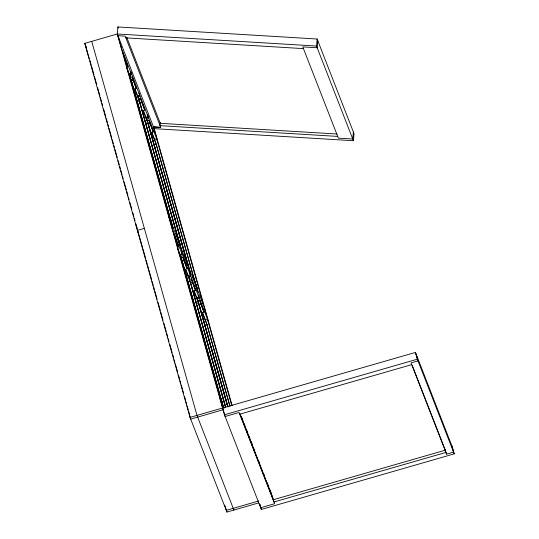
<?xml version="1.0" encoding="UTF-8"?>
<svg xmlns="http://www.w3.org/2000/svg" width="539" height="539" viewBox="0 0 539 539"><rect width="100%" height="100%" fill="white"/><g stroke="black" fill="none" stroke-linecap="round" stroke-linejoin="round"><path stroke-width="0.81" d="M353.429 140.719L316.521 46.058L117.286 33.991L84.751 43.363L190.018 417.395L415.448 352.432L452.342 447.094L454.249 453.858L261.361 509.443L224.46 414.781L117.286 33.991L117.9 26.95L317.127 39.017L354.035 133.679L353.429 140.719L154.201 128.646L153.527 126.934L160.737 127.372L160.076 125.654L160.346 122.528M232.12 405.53L154.194 128.653L154.336 127.083M316.521 46.058L317.127 39.017M317.801 40.735L317.188 47.776L302.79 46.9L338.357 138.132L352.755 139.001L353.368 131.967M128.841 74.22L131.24 73.533L130.606 71.283L139.716 95.268L137.317 95.955M129.98 74.854L131.577 74.389M130.451 77.414L132.19 76.915L136.266 88.302A3.706 0.937 -15.7 0 0 134.858 89.663L139.54 101.669M136.266 88.302L133.14 80.291L131.401 80.796L173.134 228.435M137.654 96.818L140.046 96.124L148.191 117.003L145.793 117.691M138.921 99.149L140.666 98.65L144.742 110.037A3.706 0.937 -15.7 0 0 143.327 111.398L148.016 123.404M137.229 101.541L139.257 100.955L178.503 240.394M144.742 110.037L141.616 102.026L139.87 102.531L182.067 251.794M146.123 118.553L148.521 117.859L157.334 140.457L153.527 126.934L160.737 127.372L125.169 36.14L117.96 35.702L121.76 49.224L131.24 73.533M147.396 120.884L149.141 120.386L153.211 131.772A3.706 0.937 -15.7 0 0 151.803 133.133L156.485 145.139M145.698 123.276L147.733 122.69L186.979 262.129M153.211 131.772L150.091 123.761L148.346 124.266L190.314 272.714M154.269 139.426L156.66 138.739L203.587 305.472M154.174 145.011L156.209 144.425L196.594 287.92M137.384 230.382L144.358 228.368M179.575 254.482L181.973 253.795L181.34 251.538L190.442 275.53L188.05 276.217M179.911 255.345L182.303 254.651M183.577 255.58L184.736 255.25L188.812 266.637A3.706 0.937 -15.7 0 0 188.367 266.852L189.31 270.14M181.178 257.669L182.923 257.164L186.993 268.55A3.706 0.937 -15.7 0 0 185.584 269.911L190.267 281.924M186.993 268.55L183.873 260.546L182.128 261.051L223.638 407.875M189.182 276.844L190.779 276.386L198.918 297.265L196.526 297.952M192.052 277.315L193.211 276.985L197.287 288.372A3.706 0.937 -15.7 0 0 196.789 288.621M189.654 279.404L191.392 278.899L195.468 290.285A3.706 0.937 -15.7 0 0 194.06 291.646L198.743 303.659M187.956 281.796L189.991 281.21L225.585 407.679M195.468 290.285L192.349 282.281L190.604 282.78L225.726 406.911M196.856 298.808L199.255 298.121L208.061 320.712L204.254 307.19M198.123 301.139L199.868 300.634L203.944 312.02A3.706 0.937 -15.7 0 0 202.536 313.381L207.219 325.394M196.432 303.531L198.467 302.945L227.667 406.716M203.944 312.02L200.818 304.016L199.08 304.515L228.037 406.756M204.995 319.681L207.394 318.994L231.763 405.597M204.908 325.266L206.936 324.68L229.755 405.746M259.636 503.972L260.694 507.725L274.641 503.709L239.067 412.476L225.127 416.499L223.22 409.734L190.685 419.113L188.771 411.634M224.46 414.781L417.348 359.196L454.249 453.858M239.74 414.195L411.708 364.64M258.794 500.967L226.259 510.339L190.018 417.395M224.776 505.077L226.926 512.05L258.659 502.914M445.295 450.186L273.334 499.741L239.714 413.507M451.682 445.376L453.589 452.14L446.609 454.148L445.928 452.437L273.967 501.991L272.276 495.981M125.836 37.858L303.457 48.618M337.05 134.016L160.278 123.31L126.658 37.076M160.076 125.654L337.683 136.414M233.225 508.331L233.892 510.042L196.991 415.387L91.724 41.355M412.288 365.523L444.992 449.398M446.609 454.148L411.041 362.922L418.015 360.908L416.115 354.15M117.9 26.95L118.344 28.095M117.286 33.991L154.194 128.653M139.412 93.874L139.082 93.011L140.046 96.124M127.79 66.566L123.714 55.18L127.79 66.566A3.706 0.937 -15.7 0 0 126.833 67.092M126.894 68.298L130.115 76.558L170.715 221.091M134.784 88.531L138.59 98.293M143.259 110.266L147.059 120.029L187.484 263.659M151.728 132.001L155.535 141.764L196.641 287.826M128.141 72.428L131.065 79.934M171.86 223.166L167.791 211.78L171.86 223.166A3.706 0.937 -15.7 0 0 171.146 223.537M180.336 244.901L176.266 233.515L180.336 244.901A3.706 0.937 -15.7 0 0 179.783 245.184M188.812 266.637L184.736 255.25M197.287 288.372L193.211 276.985M186.972 262.864L204.261 307.196M187.276 264.258L187.612 265.121L168.687 215.964L172.493 229.486L181.973 253.795M190.146 274.129L189.809 273.266L190.779 276.386M178.517 246.822L174.447 235.428L178.517 246.822A3.706 0.937 -15.7 0 0 177.607 247.313M177.621 248.553L180.841 256.813L220.532 398.105M185.807 269.534L189.317 278.542M193.986 290.521L197.793 300.277L227.721 406.615M202.462 312.256L206.269 322.012L230.032 406.467M178.577 251.935L181.791 260.189M241.425 416.634L242.941 420.535M244.16 423.654L245.07 425.992M246.289 429.111L247.805 433.012M249.025 436.132L249.934 438.47M251.154 441.589L252.67 445.483M253.889 448.603L254.799 450.941M258.754 461.081L259.663 463.419M263.618 473.559L264.528 475.897M267.263 482.91L268.786 486.811M269.999 489.931L271.521 493.832M240.306 414.39L272.397 496.702M84.751 43.363L85.425 45.081M85.728 45.862L86.638 48.2M222.594 403.421L218.517 392.035L222.594 403.421A3.706 0.937 -15.7 0 0 221.778 403.852M224.076 408.158L219.42 396.219L222.775 408.144M222.553 408.023L223.22 409.734M137.061 227.674L136.151 225.336L142.525 247.327M137.384 230.375L138.664 233.656M445.086 449.432L445.928 452.437M415.448 352.432L417.348 359.196M259.886 504.181L261.361 509.443M197.099 289.443L197.786 291.875M197.052 289.537L197.732 291.97M148.521 117.859L147.551 114.746L148.191 117.003M199.255 298.121L198.285 295.008L198.918 297.265M149.141 120.386L150.091 123.761M199.868 300.634L200.818 304.016M146.264 116.869L187.188 262.264M187.868 264.689L190.139 272.768M196.998 297.117L227.909 406.979M140.666 98.65L141.616 102.026M191.392 278.899L192.349 282.281M138.092 95.875L139.15 99.634M188.61 275.382L189.667 279.135M138.018 95.942L180.983 248.607M188.522 275.389L225.632 407.585M179.191 242.826L180.1 246.074M132.19 76.915L133.14 80.291M182.923 257.164L183.873 260.546M129.407 73.392L130.465 77.144M181.407 258.147L180.349 254.395L221.421 400.666M129.32 73.398L170.236 218.794M171.146 222.028L172.965 228.489M221.879 402.283L223.011 406.318M171.22 222.62L172.359 226.67M222.405 404.493L223.038 407.019M122.434 50.942L169.361 217.682M173.16 231.197L220.087 397.937M226.239 509.624L226.926 512.05M89.898 60.314L91.259 65.172M91.718 66.789L93.995 74.887M94.453 76.504L96.73 84.596M97.64 87.837L99.917 95.929M100.375 97.546L101.514 101.595M101.965 103.212L102.653 105.644M103.562 108.878L105.839 116.97M106.298 118.593L107.436 122.636M107.888 124.26L108.575 126.685M109.033 128.302L111.762 138.018M112.22 139.635L113.358 143.684M113.817 145.301L114.497 147.726M114.955 149.35L117.232 157.442M118.142 160.683L119.281 164.725M119.739 166.349L120.419 168.774M120.877 170.391L122.016 174.441M122.468 176.058L123.155 178.483M124.064 181.724L126.342 189.816M126.8 191.439L127.938 195.482M128.39 197.106L129.077 199.531M129.987 202.765L131.806 209.24M132.722 212.481L133.861 216.53M134.312 218.147L134.999 220.572M135.909 223.813L136.589 226.239M142.983 248.951L145.719 258.659M146.17 260.276L147.309 264.326M147.767 265.943L148.447 268.375M148.905 269.992L151.641 279.707M152.092 281.324L153.231 285.367M153.689 286.991L154.37 289.416M154.828 291.033L157.105 299.132M158.015 302.366L160.292 310.464M160.75 312.081L163.027 320.173M163.937 323.413L166.214 331.505M166.672 333.122L167.811 337.171M168.269 338.788L168.95 341.221M169.859 344.455L172.143 352.546M172.595 354.17L173.733 358.213M174.191 359.836L174.872 362.262M175.33 363.879L177.607 371.977M178.517 375.211L179.655 379.261M180.114 380.878L180.794 383.303M181.252 384.927L182.391 388.969M182.849 390.593L183.529 393.019M184.439 396.259L185.578 400.302M186.036 401.919L186.716 404.351M187.174 405.968L188.313 410.017M85.647 45.876L89.225 58.603M195.953 285.178A3.706 0.937 -15.7 0 1 196.337 284.99M151.937 128.545A3.706 0.937 -15.7 0 1 152.261 128.39M170.593 219.939A3.706 0.937 -15.7 0 1 170.91 219.784M126.395 63.4A3.706 0.937 -15.7 0 1 126.84 63.184M194.323 287.004A3.706 0.937 -15.7 0 1 194.518 286.91M185.659 265.356A3.706 0.937 -15.7 0 1 186.043 265.175M179.191 241.613A3.706 0.937 -15.7 0 1 179.386 241.519M134.993 85.074A3.706 0.937 -15.7 0 1 135.316 84.919M221.259 400.228A3.706 0.937 -15.7 0 1 221.644 400.039M177.068 243.689A3.706 0.937 -15.7 0 1 177.567 243.439"/></g></svg>
